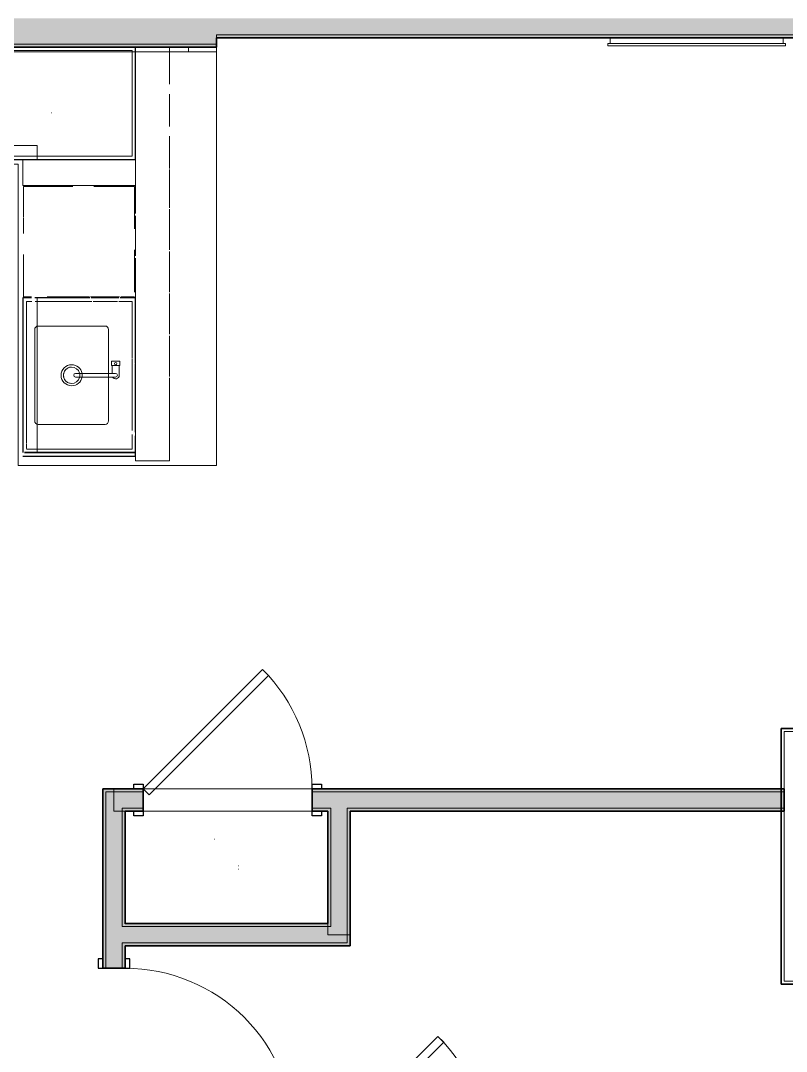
# Model space of a CAD drawing. Header units: inches. Extents: x 6 to 8416, y -388 to 6104.
# Drawn here: x 7755.4 to 7918.6, y 608.9 to 828.8 of the extents above; entities that cross this region are included whole.
import ezdxf

# ---------------------------------------------------------------- set-up
doc = ezdxf.new("R2010")
doc.units = ezdxf.units.IN
doc.header["$MEASUREMENT"] = 0
for name, pattern in [('Dash 1_16_', [48, 24, -24]), ('Dot 1_16_', [24, 0, -24]), ('Hidden 1_8_', [9, 6, -3]), ('Hidden 3_16_', [13.5, 9, -4.5])]:
    doc.linetypes.add(name, pattern=pattern)
for name, color, linetype, lineweight in [('A-DOOR', 31, 'Continuous', 18), ('A-DOOR-FRAM', 31, 'Continuous', 25), ('A-GENM', 13, 'Continuous', 18), ('A-ROOM', 32, 'Continuous', 13), ('A-WALL', 113, 'Continuous', 25), ('A-WALL-PATT', 111, 'Continuous', 35), ('I-WALL', 2, 'Continuous', 25), ('P-SANR-FIXT', 6, 'Continuous', 18), ('Q-CASE', 31, 'Continuous', 18), ('Q-SPCQ', 91, 'Continuous', 18), ('Q-SPCQ-HDLN', 91, 'Hidden 3_16_', 9)]:
    doc.layers.add(name, color=color, linetype=linetype, lineweight=lineweight)
pattern_1 = [(0, (4127.29, 0), (61.44, 15.36), [5.069, -41.011, 5.069, -41.011, -245.76]), (0, (4127.29, 0), (61.44, 15.36), [-92.16, 5.069, -87.091, 5.069, -41.011, -107.52]), (0, (4127.29, 0), (61.44, 15.36), [-230.4, 5.069, -25.651, 5.069, -71.731]), (120, (4150.33, 7.68), (-44.02215, 45.5286), [5.069, -41.011, 5.069, -41.011, -245.76]), (120, (4150.33, 7.68), (-44.02215, 45.5286), [-92.16, 5.069, -87.091, 5.069, -41.011, -107.52]), (120, (4150.33, 7.68), (-44.02215, 45.5286), [-230.4, 5.069, -25.651, 5.069, -71.731]), (240, (4158.01, 38.4), (-17.41785, -60.8886), [5.069, -41.011, 5.069, -41.011, -245.76]), (240, (4158.01, 38.4), (-17.41785, -60.8886), [-92.16, 5.069, -87.091, 5.069, -41.011, -107.52]), (240, (4158.01, 38.4), (-17.41785, -60.8886), [-230.4, 5.069, -25.651, 5.069, -71.731])]

# ---------------------------------------------------------------- blocks, each defined once
blk = doc.blocks.new('Unit-Single-Flush-ICC ADA-AM - 36_ x 84_-NR _U-BA _ BATH_-V125-LEVEL 3 - PLAN Copy 1 Copy 1')
at = {"layer": 'A-DOOR'}
for p, q in [((16.76, -1.14), (-8.69, -26.59)), ((16.76, -1.14), (18, -2.38)), ((18, -2.38), (-7.46, -27.83)), ((-8.69, -26.59), (-7.46, -27.83))]:
    blk.add_line(p, q, dxfattribs=at)
at = {"layer": 'A-DOOR', "lineweight": 9}
blk.add_arc((18, -2.38), 36, 180, 225, dxfattribs=at)
at = {"layer": 'A-DOOR-FRAM'}
for p, q in [((-20, 2.38), (-20, 3.38)), ((-20, 3.38), (-18, 3.38)), ((-18, 2.38), (-20, 2.38)), ((-18, 3.38), (-18, 2.38)), ((18, 2.38), (18, 3.38)), ((18, 3.38), (20, 3.38)), ((20, 2.38), (18, 2.38)), ((20, 3.38), (20, 2.38)), ((-20, -2.38), (-18, -2.38)), ((-20, -3.37), (-20, -2.38)), ((-18, -3.37), (-20, -3.37)), ((-18, -2.38), (-18, -3.37)), ((18, -2.38), (20, -2.38)), ((18, -3.37), (18, -2.38)), ((20, -3.37), (18, -3.37)), ((20, -2.38), (20, -3.37))]:
    blk.add_line(p, q, dxfattribs=at)
at = {"layer": 'A-DOOR-FRAM', "lineweight": 18}
for p, q in [((-20, 3.38), (-18, 3.38)), ((-20, 3.38), (-20, 2.38)), ((-18, 2.38), (-20, 2.38)), ((-18, 3.38), (-18, 2.38)), ((18, 3.38), (20, 3.38)), ((18, 3.38), (18, 2.38)), ((20, 2.38), (18, 2.38)), ((20, 3.38), (20, 2.38)), ((-20, -3.37), (-20, -2.38)), ((-20, -2.38), (-18, -2.38)), ((-18, -3.37), (-20, -3.37)), ((-18, -3.37), (-18, -2.38)), ((18, -3.37), (18, -2.38)), ((18, -2.38), (20, -2.38)), ((20, -3.37), (18, -3.37)), ((20, -3.37), (20, -2.38))]:
    blk.add_line(p, q, dxfattribs=at)
blk = doc.blocks.new('CW Closet Shelf-AM - CW Closet Shelf-AM-6082537-LEVEL 3 - PLAN Copy 1 Copy 1')
at = {"layer": 'Q-CASE', "linetype": 'Dot 1_16_', "lineweight": 9}
for p, q in [((22.36, 42), (-20.89, 42)), ((-20.89, 42), (-20.89, 24)), ((22.36, 24), (22.36, 42)), ((-20.89, 36.37), (22.36, 36.37)), ((-20.89, 35.62), (22.36, 35.62)), ((-20.89, 24), (22.36, 24))]:
    blk.add_line(p, q, dxfattribs=at)
blk = doc.blocks.new('Unit-Single-Flush-ICC ADA-AM - 36_ x 84_-NR _U-BE _ BED_-6494243-LEVEL 3 - PLAN Copy 1 Copy 1')
at = {"layer": 'A-DOOR'}
for p, q in [((16.25, 38.38), (18, 38.38)), ((16.25, 2.37), (16.25, 38.38)), ((18, 2.37), (18, 38.38)), ((16.25, 2.37), (18, 2.37))]:
    blk.add_line(p, q, dxfattribs=at)
at = {"layer": 'A-DOOR', "lineweight": 9}
blk.add_arc((18, 2.37), 36, 90, 180, dxfattribs=at)
at = {"layer": 'A-DOOR-FRAM'}
for p, q in [((-18, 3.37), (-20, 3.37)), ((-20, 3.37), (-20, 2.37)), ((-20, 2.37), (-18, 2.37)), ((-18, 2.37), (-18, 3.37)), ((20, 3.37), (18, 3.37)), ((18, 3.37), (18, 2.37)), ((18, 2.37), (20, 2.37)), ((20, 2.37), (20, 3.37)), ((-18, -2.38), (-20, -2.38)), ((-20, -2.38), (-20, -3.38)), ((-20, -3.38), (-18, -3.38)), ((-18, -3.38), (-18, -2.38)), ((20, -2.38), (18, -2.38)), ((18, -2.38), (18, -3.38)), ((18, -3.38), (20, -3.38)), ((20, -3.38), (20, -2.38))]:
    blk.add_line(p, q, dxfattribs=at)
at = {"layer": 'A-DOOR-FRAM', "lineweight": 18}
for p, q in [((-18, 3.37), (-20, 3.37)), ((-20, 3.37), (-20, 2.37)), ((-20, 2.37), (-18, 2.37)), ((-18, 3.37), (-18, 2.37)), ((20, 3.37), (18, 3.37)), ((18, 3.37), (18, 2.37)), ((18, 2.37), (20, 2.37)), ((20, 3.37), (20, 2.37)), ((-20, -3.38), (-20, -2.38)), ((-18, -2.38), (-20, -2.38)), ((-20, -3.38), (-18, -3.38)), ((-18, -3.38), (-18, -2.38)), ((18, -3.38), (18, -2.38)), ((20, -2.38), (18, -2.38)), ((18, -3.38), (20, -3.38)), ((20, -3.38), (20, -2.38))]:
    blk.add_line(p, q, dxfattribs=at)
blk = doc.blocks.new('Unit-Single-Flush-ICC ADA-AM - 36_ x 84_-NR _U-C2 _ CLOSET_-6067189-LEVEL 3 - PLAN Copy 1 Copy 1')
at = {"layer": 'A-DOOR'}
for p, q in [((16.76, -1.14), (-8.69, -26.59)), ((16.76, -1.14), (18, -2.38)), ((18, -2.38), (-7.46, -27.83)), ((-8.69, -26.59), (-7.46, -27.83))]:
    blk.add_line(p, q, dxfattribs=at)
at = {"layer": 'A-DOOR', "lineweight": 9}
blk.add_arc((18, -2.38), 36, 180, 225, dxfattribs=at)
at = {"layer": 'A-DOOR-FRAM'}
for p, q in [((-20, 2.38), (-20, 3.38)), ((-20, 3.38), (-18, 3.38)), ((-18, 2.38), (-20, 2.38)), ((-18, 3.38), (-18, 2.38)), ((18, 2.38), (18, 3.38)), ((18, 3.38), (20, 3.38)), ((20, 2.38), (18, 2.38)), ((20, 3.38), (20, 2.38)), ((-20, -2.38), (-18, -2.38)), ((-20, -3.37), (-20, -2.38)), ((-18, -3.37), (-20, -3.37)), ((-18, -2.38), (-18, -3.37)), ((18, -2.38), (20, -2.38)), ((18, -3.37), (18, -2.38)), ((20, -3.37), (18, -3.37)), ((20, -2.38), (20, -3.37))]:
    blk.add_line(p, q, dxfattribs=at)
at = {"layer": 'A-DOOR-FRAM', "lineweight": 18}
for p, q in [((-20, 3.38), (-18, 3.38)), ((-20, 3.38), (-20, 2.38)), ((-18, 2.38), (-20, 2.38)), ((-18, 3.38), (-18, 2.38)), ((18, 3.38), (20, 3.38)), ((18, 3.38), (18, 2.38)), ((20, 2.38), (18, 2.38)), ((20, 3.38), (20, 2.38)), ((-20, -3.37), (-20, -2.38)), ((-20, -2.38), (-18, -2.38)), ((-18, -3.37), (-20, -3.37)), ((-18, -3.37), (-18, -2.38)), ((18, -3.37), (18, -2.38)), ((18, -2.38), (20, -2.38)), ((20, -3.37), (18, -3.37)), ((20, -3.37), (20, -2.38))]:
    blk.add_line(p, q, dxfattribs=at)
blk = doc.blocks.new('GM KT - Type B_U1 - AM - Non-Recessed at Pantry-6082555-LEVEL 3 - PLAN Copy 1 Copy 1')
at = {"layer": 'A-GENM', "lineweight": 9}
for p, q in [((-98, 89.25), (-140.25, 89.25)), ((-140.25, 89.25), (-140.25, 1)), ((-140.25, 1), (-140.25, 89.25)), ((-140.25, 89.25), (-98, 89.25)), ((-98, 25), (-98, 89.25)), ((-98, 89.25), (-98, 25)), ((-117.25, 70.38), (-117.25, 79.75)), ((-117.25, 79.75), (-117.25, 70.38)), ((-116.5, 80.5), (-102.25, 80.5)), ((-102.25, 80.5), (-116.5, 80.5)), ((-101.5, 79.75), (-101.5, 60.25)), ((-101.5, 60.25), (-101.5, 79.75)), ((-117.25, 69.69), (-117.25, 70.38)), ((-117.25, 70.38), (-117.25, 69.69)), ((-117.25, 60.25), (-117.25, 69.62)), ((-117.25, 69.62), (-117.25, 60.25)), ((-102.25, 59.5), (-116.5, 59.5)), ((-116.5, 59.5), (-102.25, 59.5)), ((-1, 55.5), (-25, 55.5)), ((-25, 55.5), (-25, 25)), ((-25, 25), (-25, 55.5)), ((-25, 55.5), (-1, 55.5)), ((0, 55.5), (-1, 55.5)), ((-1, 55.5), (0, 55.5)), ((-1, 55.5), (-1, 6.13)), ((-1, 6.13), (-1, 55.5)), ((-1, 55.5), (0, 55.5)), ((0, 55.5), (-1, 55.5)), ((0, 55.5), (0, 1)), ((-81, 25), (-98, 25)), ((-98, 25), (-81, 25)), ((-81, 1), (-81, 25)), ((-81, 25), (-81, 1)), ((-51, 25), (-51, 6.13)), ((-25, 25), (-51, 25)), ((-51, 6.13), (-51, 25)), ((-51, 25), (-25, 25)), ((0, 1), (0, 19.71)), ((0, 1), (0, 19.71)), ((-51, 6.13), (-51, 5.13)), ((-51, 5.13), (-51, 6.13)), ((-51, 5.13), (-51, 1)), ((-51, 1), (-51, 5.13)), ((-1, 6.13), (-1, 5.13)), ((-1, 5.13), (-1, 6.13)), ((-1, 5.13), (-1, 1)), ((-1, 0), (-1, 5.13)), ((-140.25, 1), (-140.25, 0)), ((-140.25, 0), (-140.25, 1)), ((-134.25, 1), (-140.25, 1)), ((-140.25, 1), (-134.25, 1)), ((-140.25, 1), (-140.25, 0)), ((-140.25, 1), (-140.25, 0)), ((-140.25, 0), (-134.25, 0)), ((-134.25, 0), (-140.25, 0)), ((-140.25, 0), (-134.25, 0)), ((-51, 1), (-134.25, 1)), ((-134.25, 1), (-51, 1)), ((-134.25, 0), (-81, 0)), ((-81, 0), (-134.25, 0)), ((-134.25, 0), (-51, 0)), ((-81, 0), (-81, 1)), ((-81, 1), (-81, 0)), ((-51, 0), (-59.61, 0)), ((-51, 1), (-51, 0)), ((-51, 0), (-51, 1)), ((-1, 1), (-51, 1)), ((-51, 1), (-0.12, 1)), ((-51, 0), (-1, 0)), ((-1, 0), (-51, 0)), ((-0.12, 0), (-51, 0)), ((-51, 0), (-1, 0)), ((-0.12, 1), (-1, 1)), ((-1, 1), (-1, 0)), ((-1, 0), (-0.12, 0)), ((-0.12, 0), (-1, 0)), ((-1, 0), (-0.12, 0)), ((-0.12, 0), (-1, 0)), ((-0.12, 0), (-1, 0)), ((0, 0.03), (0, 1)), ((0, 1), (0, 0.03)), ((0, 1), (0, 0.03)), ((0, 0.03), (0, 1))]:
    blk.add_line(p, q, dxfattribs=at)
at = {"layer": 'A-GENM', "linetype": 'Hidden 1_8_', "lineweight": 9}
for p, q in [((-123, 88.25), (-130.25, 88.25)), ((-130.25, 88.25), (-130.25, 85.57)), ((-130.25, 85.57), (-130.25, 88.25)), ((-130.25, 88.25), (-123, 88.25)), ((-130.25, 88.25), (-130.25, 0)), ((-123, 88.25), (-130.25, 88.25)), ((-123, 82.89), (-123, 88.25)), ((-123, 88.25), (-123, 87.25)), ((-123, 0), (-123, 88.25)), ((-123, 87.25), (-123, 86.5)), ((-123, 86.5), (-123, 82.89)), ((-130.25, 85.12), (-130.25, 76.64)), ((-130.25, 76.64), (-130.25, 85.12)), ((-123, 67.5), (-123, 82.13)), ((-123, 82.13), (-123, 67.5)), ((-130.25, 76.57), (-130.25, 26.08)), ((-130.25, 26.08), (-130.25, 76.57)), ((-123, 1), (-123, 67.38)), ((-123, 67.38), (-123, 53.5)), ((-123, 53.5), (-123, 29.5)), ((-123, 29.5), (-123, 24)), ((-130.25, 25.92), (-130.25, 1)), ((-130.25, 1), (-130.25, 25.92)), ((-123, 24), (-123, 1)), ((-130.25, 1), (-130.25, 0)), ((-130.25, 0), (-130.25, 1)), ((-130.25, 0), (-123, 0)), ((-123, 0), (-130.25, 0)), ((-130.25, 0), (-123, 0)), ((-123, 0), (-123, 1)), ((-123, 1), (-123, 0.03)), ((-123, 0.03), (-123, 0))]:
    blk.add_line(p, q, dxfattribs=at)
at = {"layer": 'A-GENM'}
for p, q in [((-51, 0), (-51, 6.13)), ((-51, 6.13), (-0.12, 6.13)), ((-0.12, 6.13), (-51, 6.13)), ((-51, 6.13), (-51, 0)), ((-51, 1), (-51, 5.13)), ((-51, 5.13), (-1, 5.13)), ((-0.12, 5.13), (-51, 5.13)), ((-51, 5.13), (-51, 0)), ((-1, 5.13), (-0.12, 5.13)), ((-0.12, 6.13), (-0.12, 0)), ((-0.12, 0), (-0.12, 6.13)), ((-0.12, 5.13), (-0.12, 1)), ((-0.12, 0), (-0.12, 5.13)), ((-51, 0), (-51, 1)), ((-1, 0), (-51, 0)), ((-51, 0), (-0.12, 0)), ((-0.12, 0), (-51, 0)), ((-0.12, 0), (-1, 0)), ((-0.12, 1), (-0.12, 0))]:
    blk.add_line(p, q, dxfattribs=at)
at = {"layer": 'A-GENM', "lineweight": 9}
for centre, start, end in [((-116.5, 79.75), 90, 180), ((-116.5, 79.75), 90, 180), ((-102.25, 79.75), 360, 90), ((-102.25, 79.75), 0, 90), ((-116.5, 60.25), 180, 270), ((-116.5, 60.25), 180, 270), ((-102.25, 60.25), 270, 0), ((-102.25, 60.25), 270, 0)]:
    blk.add_arc(centre, 0.75, start, end, dxfattribs=at)
blk = doc.blocks.new('CW - LW - Filler - Toe Kick - AM - 5 1_2_ W x 24_ D x H-6082589-LEVEL 3 - PLAN Copy 1 Copy 1')
at = {"layer": 'Q-CASE', "lineweight": 9}
for p, q in [((16.24, 22.59), (16.24, 24)), ((16.24, 24), (16.24, 22.59)), ((18.87, 24), (16.24, 24)), ((16.24, 24), (18.87, 24)), ((16.24, 24), (18.88, 24)), ((16.24, 24), (18.88, 24)), ((16.24, 0), (16.24, 22.55)), ((16.24, 22.55), (16.24, 0)), ((21.74, 24), (18.9, 24)), ((18.9, 24), (21.74, 24)), ((18.91, 24), (21.74, 24)), ((18.91, 24), (21.74, 24)), ((21.74, 0), (21.74, 24)), ((21.74, 24), (21.74, 0)), ((21.74, 0), (16.24, 0)), ((16.24, 0), (21.74, 0)), ((16.24, 0), (21.74, 0))]:
    blk.add_line(p, q, dxfattribs=at)
blk = doc.blocks.new('CW - LW - Double Doors _ Apron - AM - 33_ W x 24_ D x H - 6_ Apron-V753-LEVEL 3 - PLAN Copy 1 Copy 1')
at = {"layer": 'Q-CASE', "lineweight": 9}
for p, q in [((-15.76, 24), (17.24, 24)), ((-15.76, 24), (17.24, 24)), ((-15.76, 24), (17.24, 24)), ((-15.76, 0), (-15.76, 23.66)), ((-15.76, 23.66), (-15.76, 0)), ((-15.01, 0.75), (-15.01, 23.25)), ((-15.01, 23.25), (-15.01, 0.75)), ((-14.91, 23.25), (-13.89, 23.25)), ((-13.89, 23.25), (-14.91, 23.25)), ((-13.76, 23.25), (16.49, 23.25)), ((16.49, 23.25), (-13.76, 23.25)), ((16.49, 23.25), (16.49, 22.1)), ((16.49, 22.1), (16.49, 23.25)), ((17.24, 22.17), (17.24, 24)), ((17.24, 24), (17.24, 22.17)), ((-15.76, 0), (-15.76, 21)), ((-15.76, 21), (-15.76, 0)), ((-15.67, 21), (-9.86, 21)), ((-15.67, 21), (-9.86, 21)), ((-9.71, 21), (11.19, 21)), ((-9.71, 21), (11.19, 21)), ((11.19, 21), (11.66, 21)), ((11.19, 21), (11.66, 21)), ((11.69, 21), (17.14, 21)), ((11.69, 21), (17.14, 21)), ((16.49, 21.4), (16.49, 9.32)), ((16.49, 9.32), (16.49, 21.4)), ((17.24, 9.72), (17.24, 21.49)), ((17.24, 21.49), (17.24, 9.72)), ((17.24, 9.72), (17.24, 21)), ((17.24, 21), (17.24, 9.72)), ((16.49, 9.04), (16.49, 3.84)), ((16.49, 3.84), (16.49, 9.04)), ((17.24, 3.55), (17.24, 9.45)), ((17.24, 9.45), (17.24, 3.55)), ((17.24, 3.55), (17.24, 9.45)), ((17.24, 9.45), (17.24, 3.55)), ((16.49, 3.55), (16.49, 0.75)), ((16.49, 0.75), (16.49, 3.55)), ((17.24, 0), (17.24, 3.26)), ((17.24, 3.26), (17.24, 0)), ((17.24, 0), (17.24, 3.26)), ((17.24, 3.26), (17.24, 0)), ((-12.16, 0), (-15.76, 0)), ((-15.76, 0), (-12.16, 0)), ((-11.88, 0.75), (-15.01, 0.75)), ((-15.01, 0.75), (-11.88, 0.75)), ((3.24, 0), (-11.39, 0)), ((-11.39, 0), (3.24, 0)), ((4.18, 0.75), (-11.08, 0.75)), ((-11.08, 0.75), (4.18, 0.75)), ((17.24, 0), (3.36, 0)), ((3.36, 0), (17.24, 0)), ((16.49, 0.75), (4.31, 0.75)), ((4.31, 0.75), (16.49, 0.75)), ((-12.16, 0), (-15.76, 0)), ((-15.76, 0), (-12.16, 0)), ((3.24, 0), (-11.39, 0)), ((-11.39, 0), (3.24, 0)), ((17.24, 0), (3.36, 0)), ((3.36, 0), (17.24, 0))]:
    blk.add_line(p, q, dxfattribs=at)
at = {"layer": 'Q-CASE', "lineweight": 25}
for p, q in [((17.24, 24), (-15.76, 24)), ((-15.76, 23.66), (-15.76, 0)), ((17.24, 22.17), (17.24, 24)), ((17.24, 9.72), (17.24, 21.49)), ((17.24, 3.55), (17.24, 9.45)), ((17.24, 0), (17.24, 3.26)), ((-15.76, 0), (-12.16, 0)), ((-11.39, 0), (3.24, 0)), ((3.36, 0), (17.24, 0))]:
    blk.add_line(p, q, dxfattribs=at)
blk = doc.blocks.new('CW - LW - Filler - AM - 0 3_4_ W x 24_ D x H-6082598-LEVEL 3 - PLAN Copy 1 Copy 1')
at = {"layer": 'Q-CASE', "lineweight": 9}
for p, q in [((18.61, 0), (18.61, 24)), ((18.61, 24), (18.61, 0)), ((18.61, 24), (18.61, 0)), ((19.36, 21), (19.36, 23.66)), ((19.36, 23.66), (19.36, 0)), ((19.36, 21), (19.36, 23.66)), ((19.36, 0), (19.36, 21)), ((19.36, 0), (19.36, 21)), ((19.36, 0), (18.61, 0)), ((18.61, 0), (19.36, 0)), ((18.61, 0), (19.36, 0))]:
    blk.add_line(p, q, dxfattribs=at)
at = {"layer": 'Q-CASE', "lineweight": 25}
for p, q in [((18.61, 24), (18.61, 0)), ((19.36, 0), (19.36, 23.66)), ((18.61, 0), (19.36, 0))]:
    blk.add_line(p, q, dxfattribs=at)
blk = doc.blocks.new('PL KT Sink-Single Bowl-Unit-AM - Under Mnt_ Cntr_Cntr_ 21_ L x 15 3_4_ W x 7 1_2_ D-V754-LEVEL 3 - PLAN Copy 1 Copy 1')
at = {"layer": 'P-SANR-FIXT', "lineweight": 9}
for radius, start, end in [(2.25, 0, 180), (2.25, 0, 180), (1.75, 0, 180), (1.75, 360, 180), (2.25, 180, 260.316547), (2.25, 180, 260.316547), (1.75, 180, 255), (1.75, 180, 255), (1.75, 260.4354389, 282.4501538), (1.75, 260.4354389, 270), (1.75, 270, 282.4501538), (2.25, 279.683453, 360), (2.25, 279.683453, 0), (1.75, 285, 360), (1.75, 285, 360), (2.25, 263.8186355, 279.683453), (2.25, 263.8186355, 270), (2.25, 270, 279.683453)]:
    blk.add_arc((0, 1.90625), radius, start, end, dxfattribs=at)
blk = doc.blocks.new('CW - LW - Blind Single Door _ Drawer -  AM - 15_ W x 24_ D x H - 6_ Top Drawer_ 3_ Gap-6082602-LEVEL 3 - PLAN Copy 1 Copy 1')
at = {"layer": 'Q-CASE', "lineweight": 9}
for p, q in [((-11.26, 1), (-11.26, 24)), ((-11.26, 24), (-11.26, 1)), ((-11.26, 24), (12.74, 24)), ((-11.26, 24), (30.74, 24)), ((-11.26, 24), (-11.26, 1)), ((-11.26, 1), (-11.26, 24)), ((-11.26, 24), (9.74, 24)), ((-11.26, 24), (9.74, 24)), ((-10.51, 1), (-10.51, 23.25)), ((-10.51, 23.25), (29.99, 23.25)), ((29.99, 23.25), (-10.51, 23.25)), ((-10.51, 23.25), (-10.51, 1)), ((9.74, 21), (9.74, 24)), ((9.74, 24), (9.74, 21)), ((9.74, 24), (12.74, 24)), ((12.74, 24), (30.74, 24)), ((12.74, 24), (30.74, 24)), ((29.99, 23.25), (29.99, 1.1)), ((29.99, 1.1), (29.99, 23.25)), ((30.74, 1), (30.74, 24)), ((30.74, 24), (30.74, 1)), ((30.64, 21), (9.74, 21)), ((9.74, 21), (30.64, 21)), ((30.74, 21), (30.74, 1)), ((30.74, 1), (30.74, 21)), ((-11.26, 0), (-11.26, 1)), ((-11.26, 1), (-11.26, 0.03)), ((-11.26, 1), (-11.26, 0.03)), ((-11.26, 0.03), (-11.26, 1)), ((-11.26, 0.03), (-11.26, 0)), ((-11.26, 0.03), (-11.26, 0)), ((-11.26, 0), (-11.26, 0.03)), ((30.74, 0), (-11.26, 0)), ((-11.26, 0), (30.74, 0)), ((-10.51, 0.75), (-10.51, 1)), ((-10.51, 1), (-10.51, 0.75)), ((29.99, 0.75), (-10.51, 0.75)), ((-10.51, 0.75), (29.99, 0.75)), ((29.99, 1), (29.99, 0.75)), ((29.99, 0.75), (29.99, 1)), ((30.74, 0.03), (30.74, 1)), ((30.74, 1), (30.74, 0)), ((30.74, 1), (30.74, 0.03)), ((30.74, 0.03), (30.74, 1)), ((30.74, 0), (30.74, 0.03)), ((30.74, 0.03), (30.74, 0)), ((30.74, 0), (30.74, 0.03)), ((30.74, 0), (-11.26, 0)), ((-11.26, 0), (30.74, 0))]:
    blk.add_line(p, q, dxfattribs=at)
at = {"layer": 'Q-CASE', "lineweight": 25}
for p, q in [((30.74, 24), (-11.26, 24)), ((-11.26, 24), (-11.26, 1)), ((30.74, 1), (30.74, 24)), ((-11.26, 1), (-11.26, 0)), ((-11.26, 0), (30.74, 0)), ((30.74, 0), (30.74, 1))]:
    blk.add_line(p, q, dxfattribs=at)
blk = doc.blocks.new('CW - UP - Double Doors - AM - 24_ W x 14_ D x H-2984449-LEVEL 3 - PLAN Copy 1 Copy 1')
at = {"layer": 'Q-CASE', "linetype": 'Dot 1_16_', "lineweight": 9}
for p, q in [((18.74, 14), (-5.26, 14)), ((-5.26, 0), (18.74, 0))]:
    blk.add_line(p, q, dxfattribs=at)
blk = doc.blocks.new('GM Outlet Zone-AM - GM Outlet Zone-AM-2809256-LEVEL 3 - PLAN Copy 1 Copy 1')
at = {"layer": 'A-GENM', "linetype": 'Dash 1_16_', "lineweight": 9}
for p, q in [((-3, 1), (3, 1)), ((3, 1), (-3, 1)), ((-3, 0), (-3, 1)), ((-3, 1), (-3, 0)), ((-3, 0), (3, 0)), ((3, 1), (3, 0)), ((3, 1), (3, 0))]:
    blk.add_line(p, q, dxfattribs=at)
blk = doc.blocks.new('CW - UP - Single Door - AM - 18_ W x 14_ D x H-6082603-LEVEL 3 - PLAN Copy 1 Copy 1')
at = {"layer": 'Q-CASE', "linetype": 'Dot 1_16_', "lineweight": 9}
for p, q in [((18.74, 14), (0.74, 14)), ((0.74, 14), (0.74, 0)), ((0.74, 0), (18.74, 0))]:
    blk.add_line(p, q, dxfattribs=at)
blk = doc.blocks.new('z Nested-Dishwasher-AM - DW-V757-LEVEL 3 - PLAN Copy 1 Copy 1')
at = {"layer": 'Q-SPCQ-HDLN'}
for p, q in [((-11.75, -22.41), (-11.75, -0.25)), ((-11.75, -0.25), (11.75, -0.25)), ((11.75, -0.25), (11.75, -3.17)), ((11.75, -3.45), (11.75, -9.59)), ((11.75, -9.85), (11.75, -21.52)), ((-11.75, -23.87), (-11.75, -22.45)), ((-5.31, -23.87), (-11.75, -23.87)), ((11.75, -23.87), (-5.17, -23.87)), ((11.75, -22.2), (11.75, -23.87))]:
    blk.add_line(p, q, dxfattribs=at)
blk = doc.blocks.new('z Nested-Faucet-Gooseneck-AM - z Nested-Faucet-Gooseneck-AM-2223593-LEVEL 3 - PLAN Copy 1 Copy 1')
at = {"layer": 'P-SANR-FIXT', "lineweight": 9}
for p, q in [((-0.38, 0.67), (-0.38, 8.57)), ((0.38, 8.57), (0.38, 0.77)), ((-0.38, 0.67), (-0.38, 0)), ((0.38, 0.77), (2.05, 0.77)), ((0.38, 0.77), (0.38, 0)), ((2.05, 0.89), (3.02, 0.89)), ((2.05, 0.77), (2.05, 0.89)), ((2.05, -0.77), (2.05, 0.77)), ((3.02, 0.89), (3.02, -0.89)), ((2.05, -0.77), (0, -0.77)), ((2.05, -0.89), (2.05, -0.77)), ((3.02, -0.89), (2.05, -0.89))]:
    blk.add_line(p, q, dxfattribs=at)
blk.add_circle((2.5, -0.04), 0.25, dxfattribs=at)
for centre, radius, start, end in [((0, 8.57), 0.376, 0, 180), ((0, 0), 0.769, 119.2819, 270), ((0, 0), 0.376, 180, 360)]:
    blk.add_arc(centre, radius, start, end, dxfattribs=at)
blk = doc.blocks.new('FR TV-AM - 43_-V758-LEVEL 3 - PLAN Copy 1 Copy 1')
at = {"layer": 'Q-SPCQ'}
for p, q in [((-16.2, -2), (-16.7, -2)), ((-16.7, -2), (-16.7, -2.5)), ((-16.2, -0.75), (-16.2, -2)), ((-16.2, -2), (20.7, -2)), ((20.7, -2), (20.7, -0.75)), ((21.2, -2), (20.7, -2)), ((21.2, -2.5), (21.2, -2)), ((-16.7, -2.5), (21.2, -2.5)), ((-16.7, -2.5), (21.2, -2.5))]:
    blk.add_line(p, q, dxfattribs=at)

msp = doc.modelspace()

# ---------------------------------------------------------------- hatches: boundary and pattern name
at = {"layer": 'A-WALL-PATT', "lineweight": 25}
for points in [[(7942.16533733, 825.18577679), (7942.16533733, 825.81077679), (7797.16533733, 825.81077679), (7797.16533733, 825.18577679), (7941.54033733, 825.18577679)], [(7699.65428685, 823.18577679), (7765.91533733, 823.18577679), (7765.91533733, 823.81077679), (7656.29033733, 823.81077679), (7656.29033733, 823.18577679), (7682.78303685, 823.18577679)], [(7765.91533733, 823.18577679), (7797.16533733, 823.18577679), (7797.16533733, 823.81077679), (7765.91533733, 823.81077679)]]:
    msp.add_hatch(color=10, dxfattribs=at).paths.add_polyline_path(points)
at = {"layer": 'A-WALL-PATT', "lineweight": 25, "transparency": 33554560}
h = msp.add_hatch(color=10, dxfattribs=at)
h.paths.add_polyline_path([(7773.54033733, 586.68577679), (7773.54033733, 590.68577679), (7772.91533733, 590.68577679), (7772.91533733, 586.68577679)])
h.paths.add_polyline_path([(7772.91533733, 626.68577679), (7773.54033733, 626.68577679), (7773.54033733, 664.93577679), (7772.91533733, 664.93577679), (7772.91533733, 646.01956081)])
at = {"layer": 'A-WALL-PATT', "transparency": 33554560}
h = msp.add_hatch(color=10, dxfattribs=at)
h.paths.add_polyline_path([(7781.54033733, 664.31077679), (7781.54033733, 664.93577679), (7773.54033733, 664.93577679), (7773.54033733, 664.31077679), (7777.66533733, 664.31077679)])
h.paths.add_polyline_path([(7817.54033733, 664.31077679), (7918.16533733, 664.31077679), (7918.16533733, 664.93577679), (7817.54033733, 664.93577679)])
h = msp.add_hatch(color=10, dxfattribs=at)
h.paths.add_polyline_path([(7777.04033733, 586.68577679), (7777.66533733, 586.68577679), (7777.66533733, 590.68577679), (7777.04033733, 590.68577679), (7777.04033733, 586.97431081)])
h.paths.add_polyline_path([(7777.04033733, 626.68577679), (7777.66533733, 626.68577679), (7777.66533733, 632.06077679), (7777.04033733, 632.06077679)])
h.paths.add_polyline_path([(7777.04033733, 635.56077679), (7777.66533733, 635.56077679), (7777.66533733, 660.81077679), (7777.04033733, 660.81077679), (7777.04033733, 646.01956081)])
at = {"layer": 'A-WALL-PATT', "lineweight": 25, "transparency": 33554560}
h = msp.add_hatch(color=10, dxfattribs=at)
h.paths.add_polyline_path([(7777.66533733, 660.18577679), (7781.54033733, 660.18577679), (7781.54033733, 660.81077679), (7777.66533733, 660.81077679)])
h.paths.add_polyline_path([(7817.54033733, 660.18577679), (7821.54033733, 660.18577679), (7821.54033733, 660.81077679), (7817.54033733, 660.81077679)])
h.paths.add_polyline_path([(7825.04033733, 660.18577679), (7918.16533733, 660.18577679), (7918.16533733, 660.81077679), (7825.04033733, 660.81077679)])
at = {"layer": 'A-WALL-PATT', "transparency": 33554560}
for points in [[(7821.54033733, 636.18577679), (7821.54033733, 660.18577679), (7820.91533733, 660.18577679), (7820.91533733, 636.18577679)], [(7784.01053685, 631.43577679), (7825.66533733, 631.43577679), (7825.66533733, 632.06077679), (7777.66533733, 632.06077679), (7777.66533733, 631.43577679)]]:
    msp.add_hatch(color=10, dxfattribs=at).paths.add_polyline_path(points)
at = {"layer": 'A-WALL-PATT', "lineweight": 25, "transparency": 33554560}
for points in [[(7825.04033733, 632.06077679), (7825.66533733, 632.06077679), (7825.66533733, 660.18577679), (7825.04033733, 660.18577679), (7825.04033733, 635.56077679)], [(7784.01053685, 635.56077679), (7821.54033733, 635.56077679), (7821.54033733, 636.18577679), (7777.66533733, 636.18577679), (7777.66533733, 635.56077679)]]:
    msp.add_hatch(color=10, dxfattribs=at).paths.add_polyline_path(points)
at = {"layer": 'A-WALL-PATT', "lineweight": 9}
h = msp.add_hatch(dxfattribs=at)
h.set_pattern_fill('FP_44', color=256, style=0, pattern_type=2)
h.set_pattern_definition(pattern_1)
h.paths.add_polyline_path([(7990.79033733, 623.93577679), (7990.79033733, 624.56077679), (7918.16533733, 624.56077679), (7918.16533733, 623.93577679), (7990.16533733, 623.93577679)])
h = msp.add_hatch(dxfattribs=at)
h.set_pattern_fill('FP_44', color=256, style=0, pattern_type=2)
h.set_pattern_definition(pattern_1)
h.paths.add_polyline_path([(7990.16533733, 623.31077679), (7990.16533733, 623.93577679), (7917.54033733, 623.93577679), (7917.54033733, 623.31077679), (7989.54033733, 623.31077679)])
at = {"layer": 'I-WALL'}
for points in [[(7765.91533733, 823.81077679), (7765.91533733, 829.31077679), (7655.79033733, 829.31077679), (7655.79033733, 823.81077679), (7750.26803685, 823.81077679)], [(7784.01053685, 823.81077679), (7797.16533733, 823.81077679), (7797.16533733, 829.31077679), (7765.91533733, 829.31077679), (7765.91533733, 823.81077679), (7767.13928685, 823.81077679)], [(7918.98053685, 825.81077679), (7942.79033733, 825.81077679), (7942.79033733, 829.31077679), (7797.16533733, 829.31077679), (7797.16533733, 825.81077679), (7851.49553685, 825.81077679)]]:
    msp.add_hatch(color=10, dxfattribs=at).paths.add_polyline_path(points)
at = {"layer": 'I-WALL', "transparency": 33554560}
h = msp.add_hatch(color=10, dxfattribs=at)
h.paths.add_polyline_path([(7777.04033733, 586.06077679), (7777.04033733, 590.68577679), (7773.54033733, 590.68577679), (7773.54033733, 586.06077679)])
h.paths.add_polyline_path([(7777.04033733, 626.68577679), (7777.04033733, 664.31077679), (7773.54033733, 664.31077679), (7773.54033733, 626.68577679)])
h = msp.add_hatch(color=10, dxfattribs=at)
h.paths.add_polyline_path([(7777.04033733, 660.81077679), (7781.54033733, 660.81077679), (7781.54033733, 664.31077679), (7777.04033733, 664.31077679)])
h.paths.add_polyline_path([(7825.04033733, 660.81077679), (7918.16533733, 660.81077679), (7918.16533733, 664.31077679), (7817.54033733, 664.31077679), (7817.54033733, 660.81077679), (7821.54033733, 660.81077679)])
for points in [[(7821.54033733, 635.56077679), (7825.04033733, 635.56077679), (7825.04033733, 660.81077679), (7821.54033733, 660.81077679), (7821.54033733, 636.18577679)], [(7777.66533733, 632.06077679), (7825.04033733, 632.06077679), (7825.04033733, 635.56077679), (7777.04033733, 635.56077679), (7777.04033733, 632.06077679)]]:
    msp.add_hatch(color=10, dxfattribs=at).paths.add_polyline_path(points)

# ---------------------------------------------------------------- linework, layer by layer
at = {"layer": 'A-ROOM', "lineweight": 9, "flags": 128}
msp.add_lwpolyline([(7989.54033733, 273.18577679), (7989.54033733, 623.31077679), (7917.54033733, 623.31077679), (7917.54033733, 660.18577679), (7825.66533733, 660.18577679), (7825.66533733, 633.81077679), (7820.91533733, 633.81077679), (7820.91533733, 660.18577679), (7775.29033733, 660.18577679), (7775.29033733, 664.93577679), (7823.29033733, 664.93577679), (7917.54033733, 664.93577679), (7917.54033733, 677.81077679), (7941.54033733, 677.81077679), (7941.54033733, 825.18577679), (7797.16533733, 825.18577679), (7797.16533733, 823.18577679), (7765.91533733, 823.18577679), (7656.91533733, 823.18577679), (7656.91533733, 652.93577679), (7656.41533733, 652.93577679), (7656.41533733, 578.93577679)], dxfattribs=at)
at = {"layer": 'A-WALL', "lineweight": 9}
for p, q in [((7797.16533733, 825.18577679), (7797.16533733, 825.81077679)), ((7942.79033733, 825.81077679), (7797.16533733, 825.81077679)), ((7797.16533733, 823.81077679), (7655.79033733, 823.81077679)), ((7942.16533733, 677.18577679), (7918.16533733, 677.18577679)), ((7918.16533733, 623.93577679), (7918.16533733, 677.18577679)), ((7773.54033733, 626.68577679), (7773.54033733, 664.31077679)), ((7773.54033733, 664.31077679), (7781.54033733, 664.31077679)), ((7918.16533733, 664.31077679), (7817.54033733, 664.31077679)), ((7777.04033733, 635.56077679), (7777.04033733, 660.81077679)), ((7781.54033733, 660.81077679), (7777.04033733, 660.81077679)), ((7821.54033733, 660.81077679), (7817.54033733, 660.81077679)), ((7821.54033733, 660.81077679), (7821.54033733, 635.56077679)), ((7918.16533733, 660.81077679), (7825.04033733, 660.81077679)), ((7825.04033733, 660.81077679), (7825.04033733, 632.06077679)), ((7777.04033733, 635.56077679), (7821.54033733, 635.56077679)), ((7777.04033733, 632.06077679), (7825.04033733, 632.06077679)), ((7777.04033733, 626.68577679), (7777.04033733, 632.06077679)), ((7990.16533733, 623.93577679), (7918.16533733, 623.93577679))]:
    msp.add_line(p, q, dxfattribs=at)
at = {"layer": 'A-WALL', "lineweight": 35}
for p, q in [((7941.54033733, 677.81077679), (7917.54033733, 677.81077679)), ((7917.54033733, 677.81077679), (7917.54033733, 623.31077679)), ((7917.54033733, 623.31077679), (7989.54033733, 623.31077679))]:
    msp.add_line(p, q, dxfattribs=at)
at = {"layer": 'I-WALL', "lineweight": 35}
for p, q in [((7797.16533733, 823.18577679), (7797.16533733, 825.18577679)), ((7797.16533733, 825.18577679), (7941.54033733, 825.18577679)), ((7656.91533733, 823.18577679), (7797.16533733, 823.18577679)), ((7772.91533733, 664.93577679), (7772.91533733, 626.68577679)), ((7781.54033733, 664.93577679), (7772.91533733, 664.93577679)), ((7781.54033733, 660.18577679), (7781.54033733, 664.93577679)), ((7918.16533733, 664.93577679), (7817.54033733, 664.93577679)), ((7817.54033733, 664.93577679), (7817.54033733, 660.18577679)), ((7918.16533733, 660.18577679), (7918.16533733, 664.93577679)), ((7777.66533733, 636.18577679), (7777.66533733, 660.18577679)), ((7777.66533733, 660.18577679), (7781.54033733, 660.18577679)), ((7817.54033733, 660.18577679), (7820.91533733, 660.18577679)), ((7820.91533733, 660.18577679), (7820.91533733, 636.18577679)), ((7825.66533733, 660.18577679), (7918.16533733, 660.18577679)), ((7825.66533733, 631.43577679), (7825.66533733, 660.18577679)), ((7820.91533733, 636.18577679), (7777.66533733, 636.18577679)), ((7777.66533733, 631.43577679), (7825.66533733, 631.43577679)), ((7777.66533733, 626.68577679), (7777.66533733, 631.43577679)), ((7772.91533733, 626.68577679), (7777.66533733, 626.68577679))]:
    msp.add_line(p, q, dxfattribs=at)

# ---------------------------------------------------------------- block references
at = {"layer": 'A-DOOR'}
for name, p, rotation in [('Unit-Single-Flush-ICC ADA-AM - 36_ x 84_-NR _U-C2 _ CLOSET_-6067189-LEVEL 3 - PLAN Copy 1 Copy 1', (7799.54033733, 662.56077679), 180), ('Unit-Single-Flush-ICC ADA-AM - 36_ x 84_-NR _U-BE _ BED_-6494243-LEVEL 3 - PLAN Copy 1 Copy 1', (7775.29033733, 608.68577679), 270.0000000000009), ('Unit-Single-Flush-ICC ADA-AM - 36_ x 84_-NR _U-BA _ BATH_-V125-LEVEL 3 - PLAN Copy 1 Copy 1', (7836.91533733, 584.31077679), 180)]:
    msp.add_blockref(name, p, dxfattribs=dict(at, rotation=rotation))
at = {"layer": 'A-GENM', "linetype": 'Hidden 1_8_', "lineweight": 9, "rotation": 180}
msp.add_blockref('GM KT - Type B_U1 - AM - Non-Recessed at Pantry-6082555-LEVEL 3 - PLAN Copy 1 Copy 1', (7656.91533733, 823.18577679), dxfattribs=at)
at = {"layer": 'A-GENM', "rotation": 180}
msp.add_blockref('GM Outlet Zone-AM - GM Outlet Zone-AM-2809256-LEVEL 3 - PLAN Copy 1 Copy 1', (7794.16533733, 823.18577679), dxfattribs=at)
at = {"layer": 'P-SANR-FIXT', "rotation": 90.00000000000172}
for name, p in [('PL KT Sink-Single Bowl-Unit-AM - Under Mnt_ Cntr_Cntr_ 21_ L x 15 3_4_ W x 7 1_2_ D-V754-LEVEL 3 - PLAN Copy 1 Copy 1', (7768.19658733, 753.18577679)), ('z Nested-Faucet-Gooseneck-AM - z Nested-Faucet-Gooseneck-AM-2223593-LEVEL 3 - PLAN Copy 1 Copy 1', (7775.66533733, 753.18577679))]:
    msp.add_blockref(name, p, dxfattribs=at)
at = {"layer": 'Q-CASE'}
for name, p, rotation in [('CW - LW - Blind Single Door _ Drawer -  AM - 15_ W x 24_ D x H - 6_ Top Drawer_ 3_ Gap-6082602-LEVEL 3 - PLAN Copy 1 Copy 1', (7768.65304225, 823.18577679), 180), ('CW - UP - Double Doors - AM - 24_ W x 14_ D x H-2984449-LEVEL 3 - PLAN Copy 1 Copy 1', (7756.65304225, 823.18577679), 180), ('CW - UP - Single Door - AM - 18_ W x 14_ D x H-6082603-LEVEL 3 - PLAN Copy 1 Copy 1', (7780.65304225, 823.18577679), 180), ('CW - LW - Filler - Toe Kick - AM - 5 1_2_ W x 24_ D x H-6082589-LEVEL 3 - PLAN Copy 1 Copy 1', (7779.91533733, 777.44807187), 90.00000000000165), ('CW - LW - Double Doors _ Apron - AM - 33_ W x 24_ D x H - 6_ Apron-V753-LEVEL 3 - PLAN Copy 1 Copy 1', (7779.91533733, 752.44807187), 90.00000000000165), ('CW - LW - Filler - AM - 0 3_4_ W x 24_ D x H-6082598-LEVEL 3 - PLAN Copy 1 Copy 1', (7779.91533733, 717.32307187), 90.00000000000165)]:
    msp.add_blockref(name, p, dxfattribs=dict(at, rotation=rotation))
msp.add_blockref('CW Closet Shelf-AM - CW Closet Shelf-AM-6082537-LEVEL 3 - PLAN Copy 1 Copy 1', (7798.55263241, 612.18577679), dxfattribs=at)
at = {"layer": 'Q-SPCQ'}
msp.add_blockref('FR TV-AM - 43_-V758-LEVEL 3 - PLAN Copy 1 Copy 1', (7897.29033733, 825.93577679), dxfattribs=at)
at = {"layer": 'Q-SPCQ', "rotation": 270.0000000000016}
msp.add_blockref('z Nested-Dishwasher-AM - DW-V757-LEVEL 3 - PLAN Copy 1 Copy 1', (7779.91533733, 781.68577679), dxfattribs=at)

doc.saveas('drawing.dxf')
